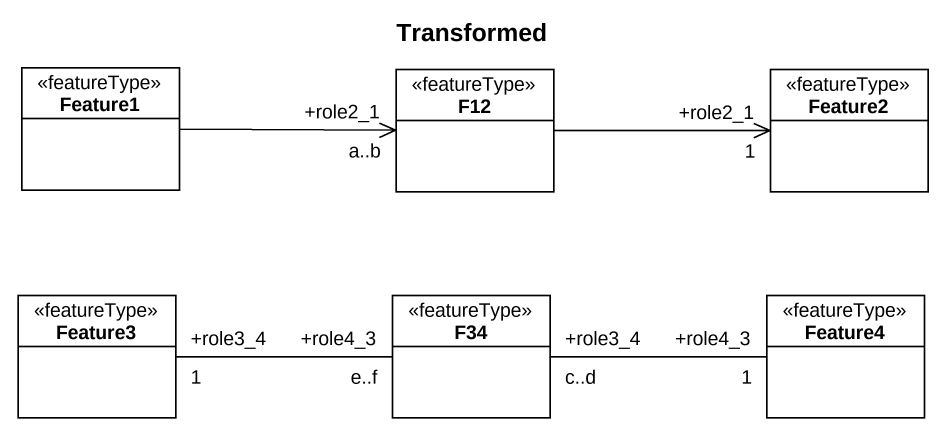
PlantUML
@startuml
title Transformed
hide circle
hide empty members
class Feature1 <<featureType>>
class F12 <<featureType>>
class Feature2 <<featureType>>
class Feature3 <<featureType>>
class F34 <<featureType>>
class Feature4 <<featureType>>
Feature1 -right-> "+role2_1\na..b" F12
F12 -right-> "+role2_1\n1" Feature2
Feature3 "+role3_4\n1" -right- "+role4_3\ne..f" F34
F34 "+role3_4\nc..d" -right- "+role4_3\n1" Feature4
@enduml
